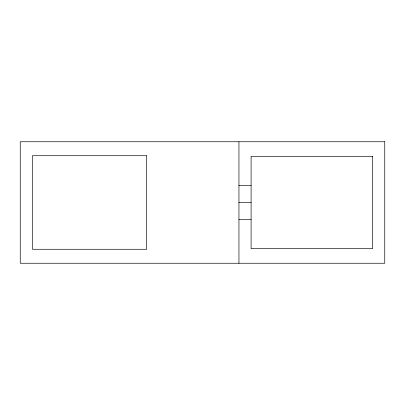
<?xml version="1.0" encoding="UTF-8"?>
<svg xmlns="http://www.w3.org/2000/svg" width="405" height="405" viewBox="0 0 405 405"><rect width="100%" height="100%" fill="white"/><g stroke="black" fill="none" stroke-linecap="round" stroke-linejoin="round"><path stroke-width="0.61" d="M238.95 185.318L251.1 185.318M238.95 202.5L251.1 202.5M238.95 219.682L251.1 219.682M238.95 141.75L238.95 263.25M384.75 141.75L20.25 141.75L20.25 263.25L384.75 263.25L384.75 141.75M146.61 155.722L32.4 155.722L32.4 249.277L146.61 249.277L146.61 155.722M372.6 156.33L251.1 156.33L251.1 248.67L372.6 248.67L372.6 156.33"/></g></svg>
